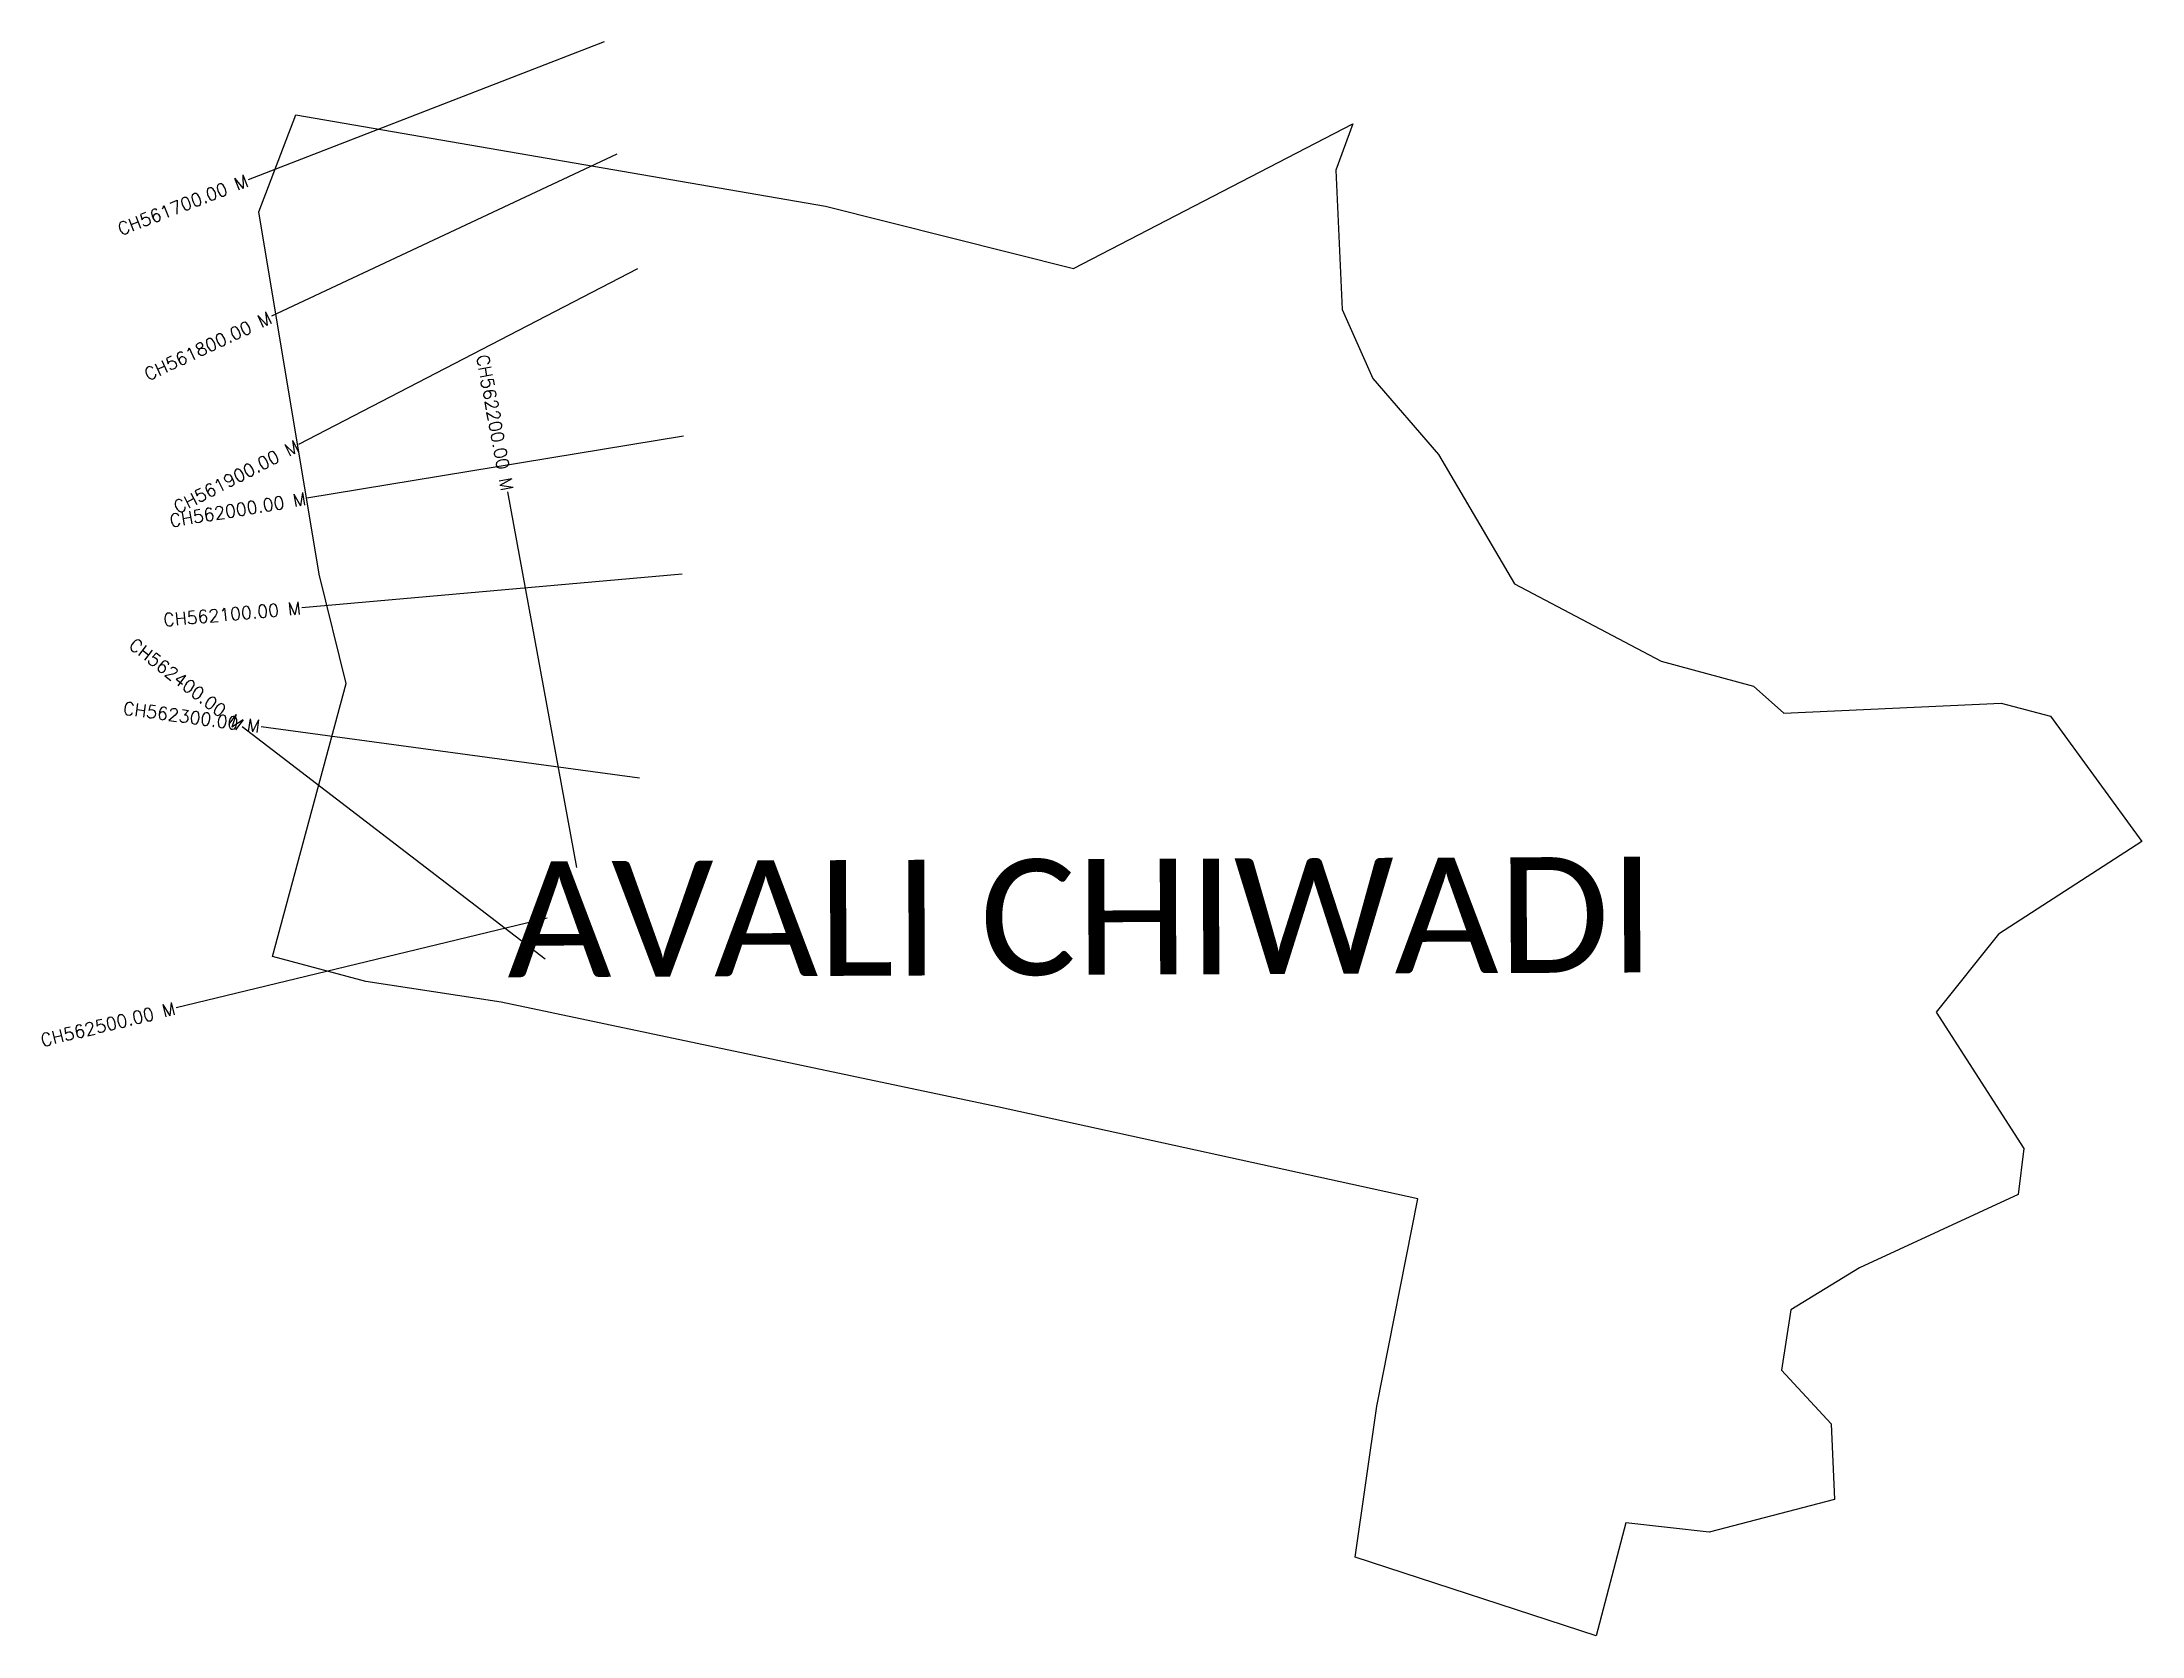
# Model space of a CAD drawing. Header units: metres. Extents: x 319160 to 320810, y 1849923 to 1851175.
import ezdxf
from ezdxf.enums import TextEntityAlignment as Align

# ---------------------------------------------------------------- set-up
doc = ezdxf.new("R2010")
doc.units = ezdxf.units.M
for name, color, linetype in [('CS', 134, 'Continuous'), ('CSMark', 6, 'Continuous'), ('VILLAGE NAME', 250, 'Continuous')]:
    doc.layers.add(name, color=color, linetype=linetype)
doc.styles.get("Standard").update_dxf_attribs({"font": 'simplex.shx'})

msp = doc.modelspace()

# ---------------------------------------------------------------- linework, layer by layer
at = {"color": 6, "flags": 128}
for points in [[(320205.5, 1850910.9), (320257.3, 1850851.3), (320317, 1850749.5), (320432.2, 1850688.9), (320504.8, 1850669.2), (320528.7, 1850648.1), (320699.5, 1850655.8), (320738.2, 1850645.6), (320810.1, 1850547.2), (320697.3, 1850474.3), (320648.3, 1850413.1), (320717.2, 1850306.1), (320712.7, 1850269.7), (320588.1, 1850212.2), (320534.2, 1850179.1), (320526.9, 1850131.7), (320565.8, 1850089.6), (320568.3, 1850030.1), (320470, 1850004.6), (320404.5, 1850012), (320381.2, 1849923), (320191.7, 1849984.9), (320208.7, 1850103.6), (320241, 1850266.4), (319910.7, 1850338.7), (319520.5, 1850420.9), (319414.2, 1850437.1), (319340.8, 1850456.9), (319398.6, 1850671.4), (319377.4, 1850757.3), (319330.1, 1851041.8), (319359.1, 1851118), (319775.3, 1851046.4), (319970.2, 1850997.3), (320189.8, 1851111.1), (320176.6, 1851074.6), (320181.5, 1850965.1)], [(320181.5, 1850965.1), (320205.5, 1850910.9)]]:
    msp.add_lwpolyline(points, dxfattribs=at)
at = {"layer": 'CS'}
for p, q in [((319601.5, 1851175.3), (319321.7, 1851067.1)), ((319611.5, 1851087.1), (319339.9, 1850959.8)), ((319627.6, 1850997), (319361.2, 1850859)), ((319663.8, 1850865.6), (319367.8, 1850816.8)), ((319579.9, 1850526.8), (319525.6, 1850821.8)), ((319662.7, 1850757.2), (319363.9, 1850730.8)), ((319555, 1850454.8), (319316.8, 1850637.2)), ((319629.2, 1850597), (319331.9, 1850637.3)), ((319556.5, 1850487), (319265, 1850416.5))]:
    msp.add_line(p, q, dxfattribs=at)

# ---------------------------------------------------------------- texts
at = {"layer": 'CSMark'}
for s, rotation, p in [('CH561700.00 M', 21.1325, (319320.8, 1851066.8)), ('CH561800.00 M', 25.1163, (319339, 1850959.4)), ('CH562200.00 M', 280.435, (319525.4, 1850822.8)), ('CH561900.00 M', 27.3681, (319360.3, 1850858.6)), ('CH562000.00 M', 9.3546, (319366.9, 1850816.6)), ('CH562100.00 M', 5.063, (319362.9, 1850730.7)), ('CH562400.00 M', 322.5627, (319316, 1850637.8)), ('CH562300.00 M', 352.2826, (319330.9, 1850637.5)), ('CH562500.00 M', 13.6064, (319264, 1850416.2))]:
    msp.add_text(s, height=10, rotation=rotation, dxfattribs=at).set_placement(p, align=Align.MIDDLE_RIGHT)
at = {"layer": 'VILLAGE NAME', "insert": (319525, 1850531.4), "char_height": 90.899, "attachment_point": 1, "rotation": 0.2435}
msp.add_mtext_dynamic_manual_height_columns('{\\fCalibri|b0|i0|c0|p34;AVALI CHIWADI}', width=939.355, gutter_width=454.5, heights=[0], dxfattribs=at)

doc.saveas('drawing.dxf')
